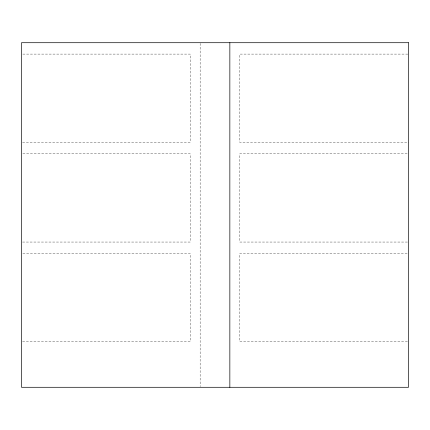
<?xml version="1.0" encoding="UTF-8"?>
<svg xmlns="http://www.w3.org/2000/svg" width="430" height="430" viewBox="0 0 430 430"><rect width="100%" height="100%" fill="white"/><g stroke="black" fill="none" stroke-linecap="round" stroke-linejoin="round"><path stroke-width="0.32" stroke-dasharray="2.15 1.61" d="M22.838 54.099L190.194 54.099L190.194 142.384L21.5 142.384M407.828 54.099L239.806 54.099L239.806 142.384L408.5 142.384M22.838 153.773L190.194 153.773L190.194 242.052L21.5 242.052M407.162 153.773L239.806 153.773L239.806 242.052L408.5 242.052M22.838 253.447L190.194 253.447L190.194 341.726L21.5 341.726M407.162 253.447L239.806 253.447L239.806 341.726L408.5 341.726M200.154 43.382L200.154 386.618"/><path stroke-width="0.64" d="M229.846 42.71L229.846 387.29M408.5 42.71L21.5 42.71L21.5 387.29L408.5 387.29L408.5 42.71"/></g></svg>
